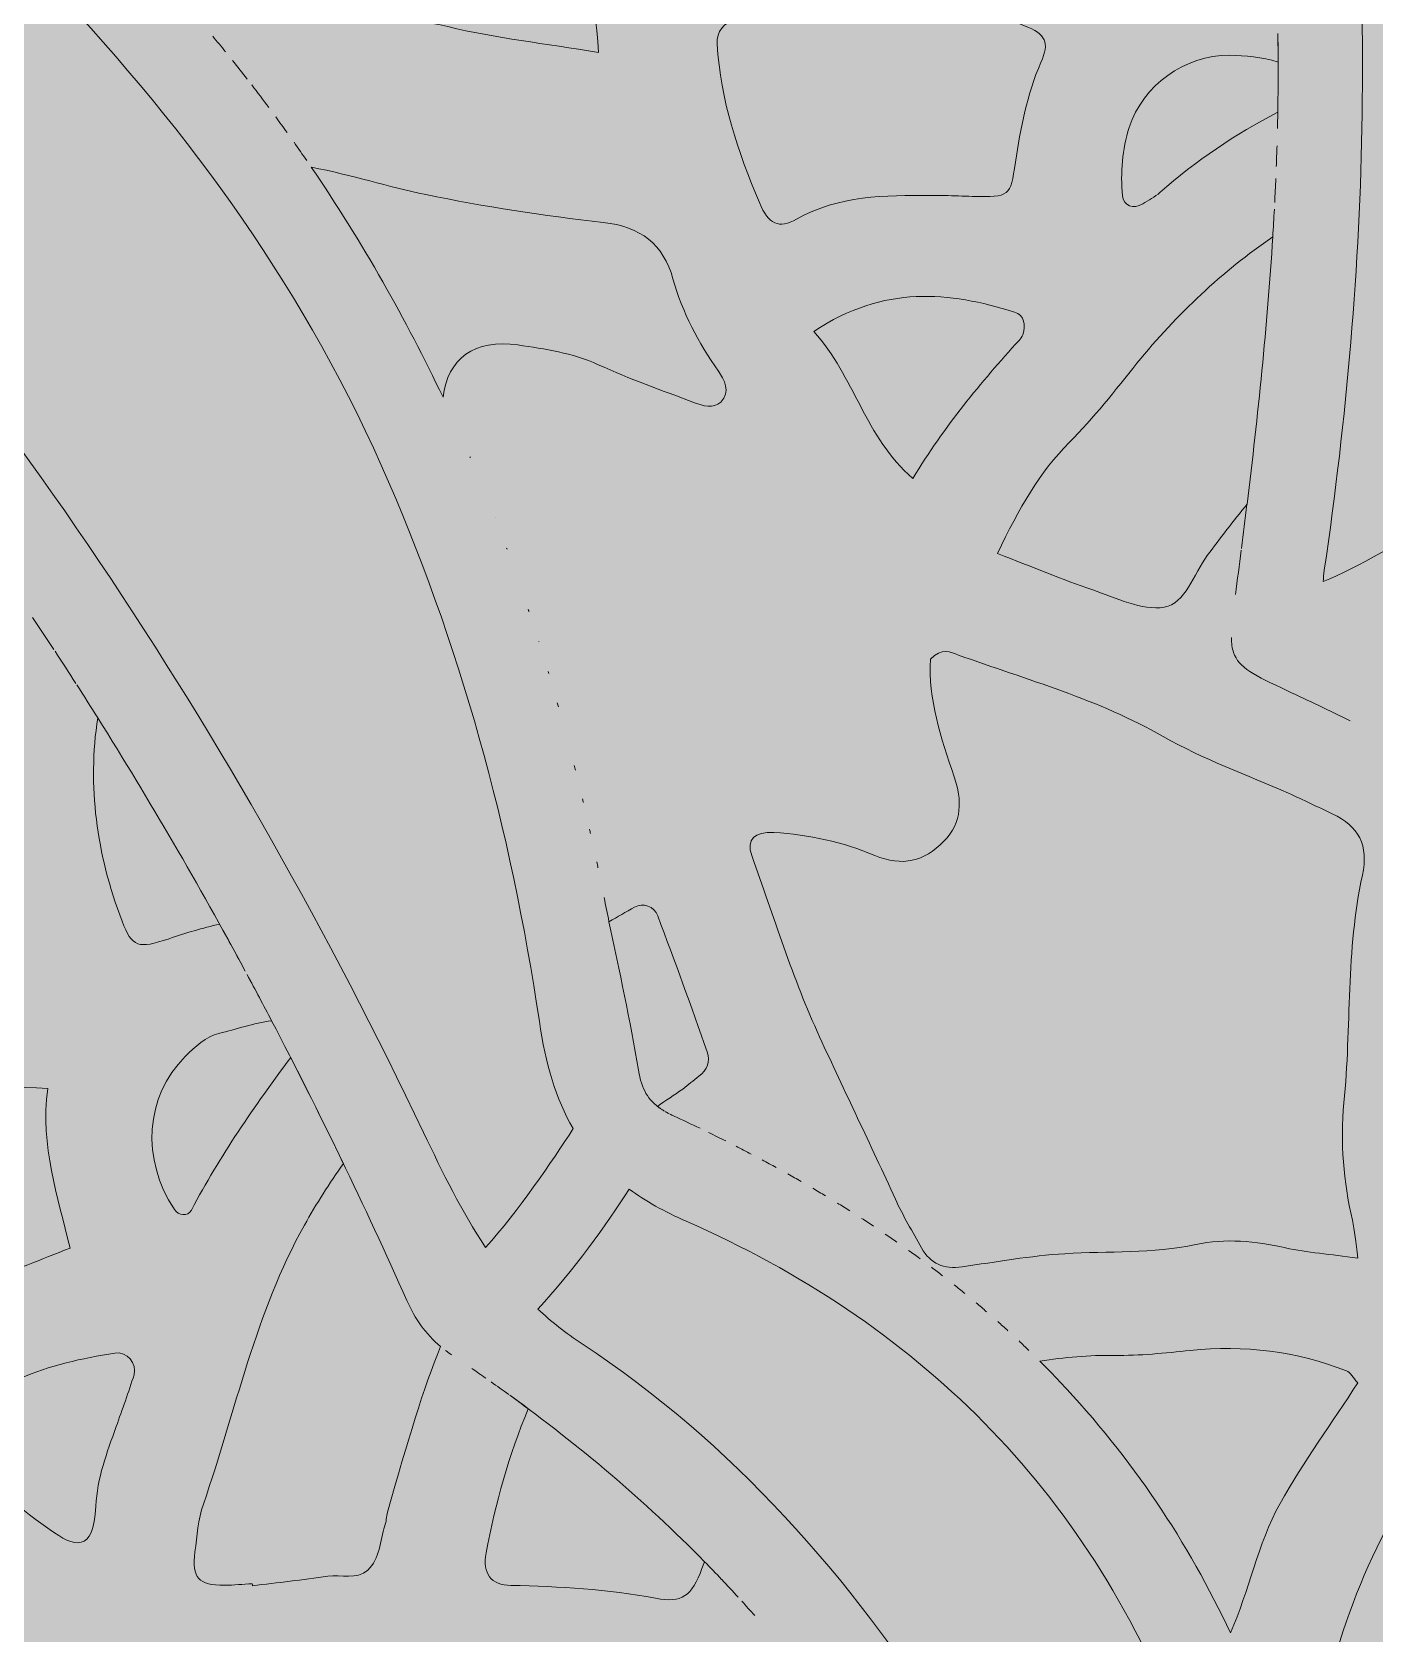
# Model space of a CAD drawing. Extents: x 31 to 2970, y -2969 to -30.
# Drawn here: x 743.7 to 1065.8, y -1147.8 to -763.4 of the extents above; entities that cross this region are included whole.
import ezdxf

# ---------------------------------------------------------------- set-up
doc = ezdxf.new("R2010")
doc.units = 0
doc.header["$MEASUREMENT"] = 0
doc.layers.add('Layer 1', color=7, linetype='Continuous')

# ---------------------------------------------------------------- blocks, each defined once
blk = doc.blocks.new('block 2')
at = {"layer": 'Layer 1', "lineweight": 0}
for points, knots in [([(845.14, -651.99), (839.71, -645.48), (840.67, -640.62), (844.93, -634.52), (852.12, -624.2), (858.9, -613.59), (865.86, -603.11), (869.15, -613.76), (869.4, -623.59), (867.47, -633.46), (864.4, -649.2), (863.63, -665.19), (863.22, -681.19), (863.12, -685.08), (863.62, -688.76), (864.76, -692.58), (866.96, -699.98), (868.63, -707.57), (868.45, -715.4), (868.34, -720.45), (869.62, -725.12), (871.16, -729.95), (875, -741.94), (878.84, -754.03), (879.54, -768.25), (866.71, -766.12), (854.89, -764.84), (843.43, -762.06), (831.86, -759.25), (819.38, -760.87), (807.39, -754.56), (812.59, -751.18), (817.35, -748.52), (821.63, -745.22), (836.29, -733.94), (849.09, -721.36), (853.58, -702.28), (857.85, -684.16), (857.52, -666.85), (845.14, -651.99)], [0, 0, 0, 0, 1, 1, 1, 2, 2, 2, 3, 3, 3, 4, 4, 4, 5, 5, 5, 6, 6, 6, 7, 7, 7, 8, 8, 8, 9, 9, 9, 10, 10, 10, 11, 11, 11, 12, 12, 12, 13, 13, 13, 13]), ([(1062.06, -619.63), (1065.33, -619.63), (1068.4, -619.6), (1071.17, -619.52), (1108.6, -692.71), (1111.94, -769.14), (1091.48, -847.75), (1089.1, -856.87), (1086.83, -866.02), (1084.02, -875.02), (1083.6, -876.37), (1083.25, -877.64), (1082.98, -878.83), (1072.56, -885.6), (1061.6, -891.79), (1053.4, -895.25), (1053.44, -894.37), (1053.56, -893.44), (1053.67, -892.48), (1064.37, -819.56), (1066.52, -746.48), (1055.64, -673.4), (1053.02, -655.87), (1049.25, -638.44), (1045.14, -621.21), (1044.94, -620.48), (1044.83, -619.75), (1044.71, -619.06), (1050.33, -619.48), (1056.4, -619.63), (1062.06, -619.63)], [0, 0, 0, 0, 1, 1, 1, 2, 2, 2, 3, 3, 3, 4, 4, 4, 5, 5, 5, 6, 6, 6, 7, 7, 7, 8, 8, 8, 9, 9, 9, 10, 10, 10, 10]), ([(873.48, -1026.48), (868.33, -1034.56), (860.33, -1046.22), (852.48, -1054.99), (846.67, -1046.41), (842.21, -1037.06), (837.59, -1027.45), (792.06, -931.79), (734.36, -844.41), (661.55, -767.25), (656.25, -761.56), (648.9, -757.48), (647.71, -748.52), (644.55, -724.79), (661.94, -709.52), (686.55, -714.52), (710.17, -719.33), (729.09, -732.29), (745.36, -749.17), (779.02, -784.1), (807.59, -822.67), (827.44, -867.29), (846.4, -909.98), (858.56, -954.79), (865.36, -1000.75), (866.86, -1010.95), (869.29, -1019.37), (873.48, -1026.48)], [0, 0, 0, 0, 1, 1, 1, 2, 2, 2, 3, 3, 3, 4, 4, 4, 5, 5, 5, 6, 6, 6, 7, 7, 7, 8, 8, 8, 9, 9, 9, 9]), ([(985.69, -770.65), (982.29, -778.33), (980.81, -786.41), (979.58, -794.6), (978.31, -802.95), (978.3, -802.95), (969.22, -802.79), (967.01, -802.75), (964.8, -802.63), (962.6, -802.57), (961.49, -802.54), (960.39, -802.57), (959.29, -802.57), (948.21, -802.51), (937.26, -802.54), (927.09, -808.24), (922.8, -810.64), (920.38, -809.56), (918.15, -804.3), (912.98, -792.14), (908.83, -779.62), (908.01, -766.27), (907.81, -763.04), (909.67, -761.25), (912.52, -760.24), (935.81, -751.97), (958.92, -752.62), (981.78, -761.85), (986.85, -763.89), (987.82, -765.83), (985.69, -770.65)], [0, 0, 0, 0, 1, 1, 1, 2, 2, 2, 3, 3, 3, 4, 4, 4, 5, 5, 5, 6, 6, 6, 7, 7, 7, 8, 8, 8, 9, 9, 9, 10, 10, 10, 10]), ([(790.09, -768.11), (789.07, -766.85), (788.04, -765.6), (787, -764.36), (788.04, -765.6), (789.07, -766.85), (790.09, -768.11)], [0, 0, 0, 0, 1, 1, 1, 2, 2, 2, 2]), ([(1030.88, -768.94), (1034.78, -768.97), (1038.65, -769.31), (1042.58, -770.57), (1042.58, -768.27), (1042.56, -765.98), (1042.52, -763.68), (1042.65, -771.29), (1042.6, -778.89), (1042.42, -786.48), (1042.45, -785.19), (1042.49, -783.9), (1042.51, -782.61), (1032.3, -787.86), (1022.89, -794.25), (1014.25, -801.84), (1013.01, -802.93), (1011.51, -803.72), (1010.1, -804.6), (1007.89, -805.98), (1005.45, -805), (1005.25, -802.66), (1004.76, -797.09), (1005.13, -791.53), (1006.87, -786.23), (1010.17, -776.13), (1020.19, -768.86), (1030.88, -768.94)], [0, 0, 0, 0, 1, 1, 1, 2, 2, 2, 3, 3, 3, 4, 4, 4, 5, 5, 5, 6, 6, 6, 7, 7, 7, 8, 8, 8, 9, 9, 9, 9]), ([(795.28, -774.65), (794.12, -773.16), (792.96, -771.68), (791.78, -770.21), (792.96, -771.68), (794.12, -773.16), (795.28, -774.65)], [0, 0, 0, 0, 1, 1, 1, 2, 2, 2, 2]), ([(800.49, -781.5), (799.13, -779.68), (797.76, -777.86), (796.38, -776.05), (797.76, -777.86), (799.13, -779.68), (800.49, -781.5)], [0, 0, 0, 0, 1, 1, 1, 2, 2, 2, 2]), ([(804.84, -787.48), (803.94, -786.22), (803.03, -784.96), (802.12, -783.71), (803.03, -784.96), (803.94, -786.22), (804.84, -787.48)], [0, 0, 0, 0, 1, 1, 1, 2, 2, 2, 2]), ([(809.55, -794.19), (808.54, -792.73), (807.53, -791.27), (806.51, -789.82), (807.53, -791.27), (808.54, -792.73), (809.55, -794.19)], [0, 0, 0, 0, 1, 1, 1, 2, 2, 2, 2]), ([(1042.32, -790.69), (1042.27, -792.35), (1042.2, -794), (1042.14, -795.65), (1042.2, -794), (1042.27, -792.35), (1042.32, -790.69)], [0, 0, 0, 0, 1, 1, 1, 2, 2, 2, 2]), ([(897.42, -822.58), (899.68, -830.72), (903.53, -837.88), (908.34, -844.74), (909.65, -846.62), (911.43, -849.77), (908.86, -852.17), (907.1, -853.82), (904.65, -853.09), (902.6, -852.31), (894.86, -849.36), (887.01, -846.62), (879.49, -843.18), (873.3, -840.35), (866.73, -839.39), (860.23, -838.44), (849.84, -836.92), (843.35, -841.77), (842.25, -851.01), (842.25, -851.01), (842.25, -851.01), (842.25, -851.01), (837.8, -841.65), (833.01, -832.42), (827.82, -823.33), (822.44, -813.9), (816.72, -804.73), (810.66, -795.81), (810.67, -795.81), (810.67, -795.81), (810.67, -795.81), (820.45, -797.64), (829.17, -800.51), (838.1, -802.35), (852.16, -805.25), (866.41, -807.44), (880.69, -809.04), (889.65, -810.05), (895.12, -814.31), (897.42, -822.58)], [0, 0, 0, 0, 1, 1, 1, 2, 2, 2, 3, 3, 3, 4, 4, 4, 5, 5, 5, 6, 6, 6, 7, 7, 7, 8, 8, 8, 9, 9, 9, 10, 10, 10, 11, 11, 11, 12, 12, 12, 13, 13, 13, 13]), ([(1042.03, -798.48), (1041.95, -800.41), (1041.86, -802.34), (1041.76, -804.28), (1041.86, -802.34), (1041.95, -800.41), (1042.03, -798.48)], [0, 0, 0, 0, 1, 1, 1, 2, 2, 2, 2]), ([(1041.68, -805.88), (1041.56, -808.09), (1041.44, -810.29), (1041.3, -812.49), (1041.44, -810.29), (1041.56, -808.09), (1041.68, -805.88)], [0, 0, 0, 0, 1, 1, 1, 2, 2, 2, 2]), ([(992.53, -861.81), (998.37, -855.92), (1003.51, -849.32), (1008.73, -842.85), (1018.38, -830.91), (1029.24, -820.8), (1041.3, -812.52), (1039.98, -833.95), (1037.76, -855.33), (1035.13, -876.68), (1031.86, -880.66), (1028.69, -884.78), (1025.59, -888.99), (1022.32, -893.41), (1020.29, -900.56), (1015.27, -901.38), (1009.9, -902.26), (1003.74, -899.13), (998.1, -897.22), (990.81, -894.75), (983.69, -891.76), (975.28, -888.53), (980.46, -877.51), (985.36, -869.04), (992.53, -861.81)], [0, 0, 0, 0, 1, 1, 1, 2, 2, 2, 3, 3, 3, 4, 4, 4, 5, 5, 5, 6, 6, 6, 7, 7, 7, 8, 8, 8, 8]), ([(954.96, -870.48), (943.43, -860.52), (941.06, -846.18), (931.22, -835.18), (948.2, -824.02), (963.66, -825.65), (979.31, -830.56), (981.84, -831.35), (982.01, -833.68), (981.34, -835.98), (981.19, -836.48), (980.82, -836.95), (980.46, -837.35), (971.27, -847.44), (962.55, -857.92), (954.96, -870.48)], [0, 0, 0, 0, 1, 1, 1, 2, 2, 2, 3, 3, 3, 4, 4, 4, 5, 5, 5, 5]), ([(848.81, -865.49), (848.78, -865.42), (848.75, -865.35), (848.72, -865.28), (848.75, -865.35), (848.78, -865.42), (848.81, -865.49)], [0, 0, 0, 0, 1, 1, 1, 2, 2, 2, 2]), ([(854.75, -879.95), (854.75, -879.95), (854.75, -879.95), (854.75, -879.95), (854.75, -879.95), (854.75, -879.95), (854.75, -879.95)], [0, 0, 0, 0, 1, 1, 1, 2, 2, 2, 2]), ([(1035.12, -876.73), (1034.69, -880.25), (1034.24, -883.77), (1033.79, -887.29), (1034.24, -883.77), (1034.69, -880.25), (1035.12, -876.73)], [0, 0, 0, 0, 1, 1, 1, 2, 2, 2, 2]), ([(857.61, -887.45), (857.58, -887.37), (857.55, -887.29), (857.52, -887.21), (857.55, -887.29), (857.58, -887.37), (857.61, -887.45)], [0, 0, 0, 0, 1, 1, 1, 2, 2, 2, 2]), ([(1033.74, -887.72), (1033.28, -891.27), (1032.81, -894.81), (1032.34, -898.36), (1032.81, -894.81), (1033.28, -891.27), (1033.74, -887.72)], [0, 0, 0, 0, 1, 1, 1, 2, 2, 2, 2]), ([(862.89, -902.42), (862.82, -902.23), (862.76, -902.04), (862.69, -901.84), (862.76, -902.04), (862.82, -902.23), (862.89, -902.42)], [0, 0, 0, 0, 1, 1, 1, 2, 2, 2, 2]), ([(743.79, -903.81), (745.5, -906.37), (747.2, -908.93), (748.89, -911.51), (747.2, -908.93), (745.5, -906.37), (743.79, -903.81)], [0, 0, 0, 0, 1, 1, 1, 2, 2, 2, 2]), ([(865.25, -909.66), (865.24, -909.65), (865.24, -909.63), (865.24, -909.62), (865.24, -909.63), (865.24, -909.65), (865.25, -909.66)], [0, 0, 0, 0, 1, 1, 1, 2, 2, 2, 2]), ([(921.65, -955.44), (930.04, -955.9), (938.18, -957.78), (945.85, -960.95), (952.49, -963.7), (957.64, -962.41), (962.4, -957.56), (966.88, -952.99), (966.76, -947.64), (964.88, -942.09), (961.71, -932.69), (958.56, -923.31), (959.21, -913.87), (961.78, -910.99), (964.1, -912.2), (965.9, -912.85), (982.48, -918.85), (999.52, -923.53), (1015.05, -932.42), (1024.55, -937.87), (1035.07, -941.54), (1045.11, -946.04), (1048.62, -947.62), (1052.08, -949.31), (1055.57, -950.94), (1061.94, -953.93), (1064.38, -958.5), (1062.79, -965.71), (1058.85, -983.69), (1060.17, -1002.15), (1058.38, -1020.34), (1057.45, -1029.77), (1058.26, -1039.17), (1060.41, -1048.44), (1060.99, -1050.98), (1061.16, -1053.63), (1061.7, -1057.56), (1055, -1056.64), (1049.58, -1056.28), (1044.35, -1055.1), (1037.19, -1053.48), (1029.87, -1052.79), (1022.88, -1054.29), (1012.42, -1056.52), (1001.93, -1055.87), (991.44, -1056.51), (983.18, -1057.01), (974.97, -1058.5), (966.76, -1059.67), (962.43, -1060.29), (959.16, -1058.96), (957.04, -1055.1), (954.91, -1051.23), (952.6, -1047.45), (950.77, -1043.44), (944.84, -1030.4), (938.57, -1017.5), (932.6, -1004.49), (926.15, -990.46), (921.52, -975.59), (916.31, -961), (914.91, -957.08), (917.03, -955.19), (921.65, -955.44)], [0, 0, 0, 0, 1, 1, 1, 2, 2, 2, 3, 3, 3, 4, 4, 4, 5, 5, 5, 6, 6, 6, 7, 7, 7, 8, 8, 8, 9, 9, 9, 10, 10, 10, 11, 11, 11, 12, 12, 12, 13, 13, 13, 14, 14, 14, 15, 15, 15, 16, 16, 16, 17, 17, 17, 18, 18, 18, 19, 19, 19, 20, 20, 20, 21, 21, 21, 21]), ([(1044.87, -921.45), (1049.9, -923.78), (1054.89, -926.18), (1059.84, -928.63), (1054.89, -926.18), (1049.9, -923.78), (1044.87, -921.45), (1036.77, -917.68), (1033.15, -915.91), (1031.9, -912.25), (1031.56, -911.23), (1031.39, -910.07), (1031.37, -908.68), (1031.39, -910.07), (1031.56, -911.23), (1031.9, -912.25), (1033.15, -915.91), (1036.77, -917.68), (1044.87, -921.45)], [0, 0, 0, 0, 1, 1, 1, 2, 2, 2, 3, 3, 3, 4, 4, 4, 5, 5, 5, 6, 6, 6, 6]), ([(749.18, -911.95), (750.86, -914.52), (752.52, -917.09), (754.18, -919.66), (752.52, -917.09), (750.86, -914.52), (749.18, -911.95)], [0, 0, 0, 0, 1, 1, 1, 2, 2, 2, 2]), ([(867.47, -916.84), (867.52, -917), (867.57, -917.16), (867.61, -917.32), (867.57, -917.16), (867.52, -917), (867.47, -916.84)], [0, 0, 0, 0, 1, 1, 1, 2, 2, 2, 2]), ([(754.41, -920.02), (756.09, -922.65), (757.76, -925.28), (759.42, -927.92), (757.76, -925.28), (756.09, -922.65), (754.41, -920.02)], [0, 0, 0, 0, 1, 1, 1, 2, 2, 2, 2]), ([(869.67, -924.35), (869.76, -924.65), (869.84, -924.95), (869.93, -925.25), (869.84, -924.95), (869.76, -924.65), (869.67, -924.35)], [0, 0, 0, 0, 1, 1, 1, 2, 2, 2, 2]), ([(788.66, -977.45), (784.57, -978.34), (780.54, -979.56), (776.54, -980.92), (769.11, -983.43), (767.67, -983), (765.28, -976.74), (759.08, -960.49), (756.95, -944.21), (759.42, -927.92), (771.88, -947.75), (783.66, -968.02), (794.8, -988.69), (792.78, -984.93), (790.73, -981.18), (788.66, -977.45)], [0, 0, 0, 0, 1, 1, 1, 2, 2, 2, 3, 3, 3, 4, 4, 4, 5, 5, 5, 5]), ([(873.72, -939.33), (873.82, -939.73), (873.92, -940.12), (874.02, -940.52), (873.92, -940.12), (873.82, -939.73), (873.72, -939.33)], [0, 0, 0, 0, 1, 1, 1, 2, 2, 2, 2]), ([(875.71, -947.39), (875.78, -947.68), (875.85, -947.98), (875.92, -948.27), (875.85, -947.98), (875.78, -947.68), (875.71, -947.39)], [0, 0, 0, 0, 1, 1, 1, 2, 2, 2, 2]), ([(877.41, -954.67), (877.49, -955.02), (877.57, -955.36), (877.65, -955.71), (877.57, -955.36), (877.49, -955.02), (877.41, -954.67)], [0, 0, 0, 0, 1, 1, 1, 2, 2, 2, 2]), ([(879.13, -962.52), (879.23, -962.99), (879.33, -963.46), (879.43, -963.93), (879.33, -963.46), (879.23, -962.99), (879.13, -962.52)], [0, 0, 0, 0, 1, 1, 1, 2, 2, 2, 2]), ([(880.89, -971.05), (881.27, -972.98), (881.67, -974.91), (882.07, -976.84), (881.67, -974.91), (881.27, -972.98), (880.89, -971.05)], [0, 0, 0, 0, 1, 1, 1, 2, 2, 2, 2]), ([(903.66, -1013.91), (902.34, -1014.91), (901.1, -1016.04), (899.76, -1017.01), (897.77, -1018.43), (895.67, -1019.71), (893.72, -1021.18), (893.98, -1021.38), (894.25, -1021.57), (894.53, -1021.76), (891.44, -1019.68), (889.85, -1017), (889.13, -1012.49), (887.22, -1000.55), (884.52, -988.71), (882.07, -976.85), (884.11, -975.67), (886.17, -974.51), (888.21, -973.35), (890.2, -972.22), (892.89, -973.14), (893.77, -975.47), (897.87, -986.29), (901.79, -997.18), (905.63, -1008.1), (906.42, -1010.33), (905.66, -1012.41), (903.66, -1013.91)], [0, 0, 0, 0, 1, 1, 1, 2, 2, 2, 3, 3, 3, 4, 4, 4, 5, 5, 5, 6, 6, 6, 7, 7, 7, 8, 8, 8, 9, 9, 9, 9]), ([(795.26, -989.54), (797.23, -993.21), (799.19, -996.9), (801.13, -1000.6), (799.19, -996.9), (797.23, -993.22), (795.26, -989.54)], [0, 0, 0, 0, 1, 1, 1, 2, 2, 2, 2]), ([(841.68, -1078.8), (837.55, -1088.81), (833.82, -1101.27), (828.95, -1118.57), (828.65, -1119.63), (828.64, -1120.78), (828.3, -1121.83), (827.11, -1125.44), (827.19, -1129.7), (824.19, -1132.44), (821.51, -1134.89), (817.82, -1133.41), (814.61, -1133.89), (808.6, -1134.79), (802.57, -1135.45), (796.54, -1136.22), (796.52, -1136.05), (796.5, -1135.88), (796.48, -1135.71), (794.27, -1135.84), (792.06, -1136.06), (789.85, -1136.07), (783.55, -1136.09), (781.99, -1134.4), (782.75, -1128.07), (783.21, -1124.23), (783.52, -1120.25), (784.77, -1116.63), (792.53, -1094.2), (797.23, -1070.7), (809.01, -1049.65), (811.88, -1044.52), (815, -1039.6), (818.36, -1034.9), (814.24, -1026.35), (810.02, -1017.87), (805.71, -1009.45), (797.03, -1021.15), (788.7, -1033.07), (781.9, -1046.04), (781.02, -1047.72), (778.73, -1047.34), (777.81, -1045.93), (769.79, -1033.79), (770.8, -1018.84), (780.39, -1009.22), (782.69, -1006.91), (785.5, -1004.32), (788.49, -1003.64), (792.67, -1002.69), (796.84, -1001.17), (801.13, -1000.61), (812.62, -1022.57), (823.43, -1044.95), (833.59, -1067.75), (835.54, -1072.18), (838.02, -1075.75), (841.68, -1078.8), (841.68, -1078.8), (841.68, -1078.8), (841.68, -1078.8)], [0, 0, 0, 0, 1, 1, 1, 2, 2, 2, 3, 3, 3, 4, 4, 4, 5, 5, 5, 6, 6, 6, 7, 7, 7, 8, 8, 8, 9, 9, 9, 10, 10, 10, 11, 11, 11, 12, 12, 12, 13, 13, 13, 14, 14, 14, 15, 15, 15, 16, 16, 16, 17, 17, 17, 18, 18, 18, 19, 19, 19, 20, 20, 20, 20]), ([(752.77, -1055.18), (745.86, -1057.9), (739.3, -1060.53), (732.69, -1063.07), (723.26, -1066.7), (714.78, -1071.61), (707.9, -1079.27), (703.72, -1083.94), (701.33, -1084.11), (696.87, -1079.51), (687.65, -1069.97), (679.14, -1059.77), (672.98, -1047.89), (671.84, -1045.69), (672.96, -1043.78), (674.78, -1042.13), (695, -1023.75), (718.44, -1014.7), (747.42, -1016.87), (745.6, -1030.95), (749.84, -1042.52), (752.77, -1055.18)], [0, 0, 0, 0, 1, 1, 1, 2, 2, 2, 3, 3, 3, 4, 4, 4, 5, 5, 5, 6, 6, 6, 7, 7, 7, 7]), ([(895.42, -1022.32), (895.15, -1022.16), (894.9, -1022), (894.65, -1021.84), (894.9, -1022), (895.15, -1022.16), (895.42, -1022.32)], [0, 0, 0, 0, 1, 1, 1, 2, 2, 2, 2]), ([(896.39, -1022.86), (896.12, -1022.72), (895.86, -1022.58), (895.61, -1022.43), (895.86, -1022.58), (896.12, -1022.72), (896.39, -1022.86)], [0, 0, 0, 0, 1, 1, 1, 2, 2, 2, 2]), ([(897.67, -1023.49), (897.3, -1023.32), (896.95, -1023.15), (896.61, -1022.97), (896.95, -1023.15), (897.3, -1023.32), (897.67, -1023.49), (899.76, -1024.45), (901.84, -1025.44), (903.91, -1026.43), (901.84, -1025.44), (899.76, -1024.45), (897.67, -1023.49)], [0, 0, 0, 0, 1, 1, 1, 2, 2, 2, 3, 3, 3, 4, 4, 4, 4]), ([(905.95, -1027.44), (907.33, -1028.11), (908.71, -1028.78), (910.08, -1029.47), (908.71, -1028.78), (907.33, -1028.11), (905.95, -1027.44)], [0, 0, 0, 0, 1, 1, 1, 2, 2, 2, 2]), ([(916.18, -1032.61), (914.98, -1031.98), (913.77, -1031.36), (912.56, -1030.74), (913.77, -1031.36), (914.98, -1031.98), (916.18, -1032.61)], [0, 0, 0, 0, 1, 1, 1, 2, 2, 2, 2]), ([(922.21, -1035.84), (921.09, -1035.23), (919.96, -1034.63), (918.83, -1034.02), (919.96, -1034.63), (921.09, -1035.23), (922.21, -1035.84)], [0, 0, 0, 0, 1, 1, 1, 2, 2, 2, 2]), ([(928.16, -1039.19), (927.1, -1038.58), (926.02, -1037.98), (924.95, -1037.38), (926.02, -1037.98), (927.1, -1038.58), (928.16, -1039.19)], [0, 0, 0, 0, 1, 1, 1, 2, 2, 2, 2]), ([(1018.71, -1170.1), (1031.71, -1203.72), (1036.14, -1238.76), (1036.02, -1274.56), (1035.98, -1276.64), (1036.06, -1278.45), (1036.21, -1280.07), (1031.33, -1286.33), (1025.29, -1294.03), (1019.79, -1300.72), (1007.06, -1254.76), (989.52, -1210.91), (963.4, -1170.56), (939.83, -1134.18), (911.67, -1101.79), (875.63, -1078.18), (871.67, -1075.56), (868.17, -1072.75), (864.98, -1069.79), (873.48, -1060.72), (881.52, -1049.37), (886.94, -1041.06), (890.83, -1043.87), (895.33, -1046.41), (900.6, -1048.72), (955.56, -1072.91), (996.64, -1112.87), (1018.71, -1170.1)], [0, 0, 0, 0, 1, 1, 1, 2, 2, 2, 3, 3, 3, 4, 4, 4, 5, 5, 5, 6, 6, 6, 7, 7, 7, 8, 8, 8, 9, 9, 9, 9]), ([(934.03, -1042.64), (933.01, -1042.03), (931.98, -1041.42), (930.95, -1040.82), (931.98, -1041.42), (933.01, -1042.03), (934.03, -1042.64)], [0, 0, 0, 0, 1, 1, 1, 2, 2, 2, 2]), ([(939.83, -1046.22), (938.84, -1045.6), (937.84, -1044.98), (936.85, -1044.36), (937.84, -1044.98), (938.84, -1045.6), (939.83, -1046.22)], [0, 0, 0, 0, 1, 1, 1, 2, 2, 2, 2]), ([(945.53, -1049.92), (944.57, -1049.28), (943.61, -1048.65), (942.65, -1048.03), (943.61, -1048.65), (944.57, -1049.28), (945.53, -1049.92)], [0, 0, 0, 0, 1, 1, 1, 2, 2, 2, 2]), ([(1088.17, -1097.88), (1093.99, -1092.77), (1099.28, -1087.05), (1104.67, -1081.46), (1116.87, -1068.8), (1131.42, -1060.2), (1148.38, -1055.53), (1155.84, -1053.47), (1163.19, -1051.02), (1170.57, -1048.69), (1171.69, -1048.34), (1172.79, -1048.14), (1173.86, -1048.14), (1173.86, -1048.13), (1173.86, -1048.13), (1173.86, -1048.12), (1172.03, -1059.88), (1170.67, -1071.67), (1169.73, -1083.49), (1154.42, -1090.43), (1139.86, -1098.81), (1125.76, -1108.09), (1118.67, -1112.77), (1113.35, -1119.09), (1108.97, -1126.27), (1096.83, -1146.17), (1085.13, -1166.28), (1078.54, -1188.88), (1077.92, -1191.02), (1076.97, -1193.04), (1073.93, -1194.46), (1066.75, -1189.17), (1060.71, -1182.02), (1054.18, -1175.43), (1051.57, -1172.8), (1051.7, -1169.32), (1052.59, -1166.03), (1059.49, -1140.74), (1067.47, -1116.04), (1088.17, -1097.88)], [0, 0, 0, 0, 1, 1, 1, 2, 2, 2, 3, 3, 3, 4, 4, 4, 5, 5, 5, 6, 6, 6, 7, 7, 7, 8, 8, 8, 9, 9, 9, 10, 10, 10, 11, 11, 11, 12, 12, 12, 13, 13, 13, 13]), ([(951.15, -1053.75), (950.22, -1053.1), (949.29, -1052.45), (948.35, -1051.81), (949.29, -1052.45), (950.22, -1053.1), (951.15, -1053.75)], [0, 0, 0, 0, 1, 1, 1, 2, 2, 2, 2]), ([(956.68, -1057.71), (955.77, -1057.05), (954.87, -1056.38), (953.95, -1055.73), (954.87, -1056.38), (955.77, -1057.05), (956.68, -1057.71)], [0, 0, 0, 0, 1, 1, 1, 2, 2, 2, 2]), ([(962.11, -1061.82), (961.23, -1061.13), (960.35, -1060.45), (959.46, -1059.78), (960.35, -1060.45), (961.23, -1061.13), (962.11, -1061.82)], [0, 0, 0, 0, 1, 1, 1, 2, 2, 2, 2]), ([(967.43, -1066.06), (966.58, -1065.36), (965.73, -1064.66), (964.86, -1063.97), (965.73, -1064.66), (966.58, -1065.36), (967.43, -1066.06)], [0, 0, 0, 0, 1, 1, 1, 2, 2, 2, 2]), ([(970.16, -1068.31), (971, -1069.02), (971.83, -1069.74), (972.66, -1070.46), (971.83, -1069.74), (971, -1069.02), (970.16, -1068.31)], [0, 0, 0, 0, 1, 1, 1, 2, 2, 2, 2]), ([(975.36, -1072.81), (976.17, -1073.53), (976.97, -1074.28), (977.78, -1075.01), (976.97, -1074.28), (976.17, -1073.53), (975.36, -1072.81)], [0, 0, 0, 0, 1, 1, 1, 2, 2, 2, 2]), ([(768.13, -1085.57), (766.85, -1089.76), (765.31, -1093.88), (763.85, -1098.02), (761.64, -1104.23), (759.27, -1110.4), (758.97, -1117.1), (758.45, -1128.58), (753.72, -1126.85), (747.98, -1122.77), (739.12, -1116.48), (730.88, -1109.31), (722.16, -1102.34), (732.4, -1086.79), (747.67, -1082.96), (763.54, -1080.36), (766.38, -1079.89), (768.94, -1082.89), (768.13, -1085.57)], [0, 0, 0, 0, 1, 1, 1, 2, 2, 2, 3, 3, 3, 4, 4, 4, 5, 5, 5, 6, 6, 6, 6]), ([(842.86, -1079.74), (843.34, -1080.1), (843.81, -1080.45), (844.32, -1080.79), (843.81, -1080.45), (843.33, -1080.1), (842.86, -1079.74)], [0, 0, 0, 0, 1, 1, 1, 2, 2, 2, 2]), ([(980.44, -1077.46), (981.22, -1078.2), (982, -1078.97), (982.78, -1079.72), (982, -1078.97), (981.22, -1078.2), (980.44, -1077.46)], [0, 0, 0, 0, 1, 1, 1, 2, 2, 2, 2]), ([(1043.05, -1116.47), (1037.59, -1126.27), (1035.69, -1137.36), (1031.14, -1147.52), (1031.14, -1147.52), (1031.15, -1147.52), (1031.15, -1147.52), (1021.04, -1125.83), (1007.61, -1105.66), (990.25, -1087.26), (988.65, -1085.56), (987.04, -1083.91), (985.4, -1082.27), (985.4, -1082.27), (985.4, -1082.27), (985.4, -1082.27), (991.33, -1081.43), (997.27, -1080.84), (1003.32, -1080.93), (1009.38, -1081.01), (1015.47, -1080.36), (1021.52, -1079.72), (1034.43, -1078.35), (1046.92, -1079.94), (1059, -1084.65), (1059.91, -1085.01), (1060.5, -1086.2), (1061.68, -1087.49), (1055.6, -1097.08), (1048.68, -1106.35), (1043.05, -1116.47)], [0, 0, 0, 0, 1, 1, 1, 2, 2, 2, 3, 3, 3, 4, 4, 4, 5, 5, 5, 6, 6, 6, 7, 7, 7, 8, 8, 8, 9, 9, 9, 10, 10, 10, 10]), ([(849.19, -1084.08), (850.31, -1084.84), (851.41, -1085.62), (852.52, -1086.4), (851.41, -1085.62), (850.31, -1084.85), (849.19, -1084.08)], [0, 0, 0, 0, 1, 1, 1, 2, 2, 2, 2]), ([(853.79, -1087.28), (855.21, -1088.28), (856.61, -1089.28), (858.01, -1090.29), (856.61, -1089.28), (855.2, -1088.28), (853.79, -1087.28)], [0, 0, 0, 0, 1, 1, 1, 2, 2, 2, 2]), ([(904.98, -1130.42), (904.77, -1130.96), (904.56, -1131.5), (904.36, -1132.04), (901.92, -1138.7), (899.6, -1140.42), (893.24, -1139.2), (881.74, -1137), (870.2, -1136.36), (858.56, -1136.12), (853.74, -1136.02), (851.69, -1133.31), (852.6, -1128.33), (854.77, -1116.42), (858.11, -1104.79), (862.7, -1093.73), (861.22, -1092.63), (859.74, -1091.54), (858.25, -1090.46), (874.91, -1102.52), (890.57, -1115.74), (904.98, -1130.42)], [0, 0, 0, 0, 1, 1, 1, 2, 2, 2, 3, 3, 3, 4, 4, 4, 5, 5, 5, 6, 6, 6, 7, 7, 7, 7]), ([(909.09, -1134.68), (907.74, -1133.26), (906.37, -1131.84), (905, -1130.44), (906.37, -1131.84), (907.74, -1133.26), (909.09, -1134.68)], [0, 0, 0, 0, 1, 1, 1, 2, 2, 2, 2]), ([(909.12, -1134.71), (910.45, -1136.12), (911.77, -1137.53), (913.07, -1138.96), (911.77, -1137.53), (910.45, -1136.12), (909.12, -1134.71)], [0, 0, 0, 0, 1, 1, 1, 2, 2, 2, 2]), ([(913.92, -1139.9), (914.96, -1141.05), (916, -1142.2), (917.03, -1143.37), (916, -1142.2), (914.96, -1141.05), (913.92, -1139.9)], [0, 0, 0, 0, 1, 1, 1, 2, 2, 2, 2])]:
    blk.add_open_spline(points, degree=3, knots=knots, dxfattribs=at)

msp = doc.modelspace()

# ---------------------------------------------------------------- hatches: boundary and pattern name
at = {"layer": 'Layer 1', "true_color": 0xf8ec23}
h = msp.add_hatch(color=2, dxfattribs=at)
h.dxf.hatch_style = 2
h.paths.add_polyline_path([(2944.18, -30.37), (2908.97, -30.37), (2876.43, -30.37), (2852.69, -30.37), (2826.67, -30.37), (2789.09, -30.37), (2741.76, -30.37), (2619.81, -30.37), (2571.38, -30.37), (2533.69, -30.37), (2448.77, -30.37), (2417.53, -30.37), (2347.21, -30.37), (2307.57, -30.37), (2246.73, -30.37), (2221.16, -30.37), (2190.08, -30.37), (2164.16, -30.37), (2133.56, -30.37), (2063.65, -30.37), (2014.14, -30.37), (1982.09, -30.37), (1958.8, -30.37), (1857.85, -30.37), (1838.29, -30.37), (1812.45, -30.37), (1776.54, -30.37), (1705.12, -30.37), (1693.97, -30.37), (1305.87, -30.37), (1295.4, -30.37), (1223.78, -30.37), (1188.69, -30.37), (1163.24, -30.37), (1143.18, -30.37), (1041.74, -30.37), (1018.95, -30.37), (986.89, -30.37), (937, -30.37), (867.24, -30.37), (837.19, -30.37), (810.44, -30.37), (779.68, -30.37), (754.38, -30.37), (694, -30.37), (654.14, -30.37), (583.33, -30.37), (552.07, -30.37), (466.96, -30.37), (429.55, -30.37), (381.07, -30.37), (259.09, -30.37), (211.91, -30.37), (174.17, -30.37), (148.47, -30.37), (124.27, -30.37), (91.92, -30.37), (56.46, -30.37), (31.09, -30.37), (31.09, -54.87), (31.09, -89.2), (31.09, -179.23), (31.09, -214.96), (31.09, -260.42), (31.09, -378.66), (31.09, -426.62), (31.09, -476.43), (31.09, -550.35), (31.09, -581.86), (31.09, -654.17), (31.09, -694.22), (31.09, -751.16), (31.09, -776.51), (31.09, -807.81), (31.09, -833.54), (31.09, -864.28), (31.09, -929.41), (31.09, -980.06), (31.09, -1012.67), (31.09, -1041.24), (31.09, -1146.32), (31.09, -1159.54), (31.09, -1185.04), (31.09, -1225.46), (31.09, -1264.46), (31.09, -1302.1), (31.09, -1330.9), (31.09, -1333.8), (31.09, -1659.5), (31.09, -1662.34), (31.09, -1692.17), (31.09, -1724.32), (31.09, -1767.8), (31.09, -1808.18), (31.09, -1833.57), (31.09, -1847.38), (31.09, -1951.45), (31.09, -1980.34), (31.09, -2013.39), (31.09, -2063.61), (31.09, -2128.98), (31.09, -2159.42), (31.09, -2185.19), (31.09, -2216.74), (31.09, -2242.12), (31.09, -2299.96), (31.09, -2339.09), (31.09, -2410.8), (31.09, -2442.9), (31.09, -2533.87), (31.09, -2572.78), (31.09, -2613.33), (31.09, -2734.99), (31.09, -2775.34), (31.09, -2815.97), (31.09, -2837.4), (31.09, -2855.37), (31.09, -2914.54), (31.09, -2942.89), (31.09, -2969.08), (61.08, -2969.08), (98.82, -2969.08), (121.32, -2969.08), (140.38, -2969.08), (192.11, -2969.08), (227.2, -2969.08), (265.97, -2969.08), (381.87, -2969.08), (425.52, -2969.08), (472.93, -2969.08), (556.42, -2969.08), (588.3, -2969.08), (661.31, -2969.08), (701.61, -2969.08), (755.29, -2969.08), (780.94, -2969.08), (812.66, -2969.08), (838.34, -2969.08), (868.66, -2969.08), (928.97, -2969.08), (980.13, -2969.08), (1014.44, -2969.08), (1044.71, -2969.08), (1159.36, -2969.08), (1161.89, -2969.08), (1189.21, -2969.08), (1228.25, -2969.08), (1257.32, -2969.08), (1304.05, -2969.08), (1332.71, -2969.08), (1345.63, -2969.08), (1549.53, -2969.08), (1552.94, -2969.08), (1655.88, -2969.08), (1668.07, -2969.08), (1698.17, -2969.08), (1745.16, -2969.08), (1772.87, -2969.08), (1811.64, -2969.08), (1837.9, -2969.08), (1842.16, -2969.08), (1956.12, -2969.08), (1986.47, -2969.08), (2020.31, -2969.08), (2071.92, -2969.08), (2131.91, -2969.08), (2162.52, -2969.08), (2188.51, -2969.08), (2219.83, -2969.08), (2245.37, -2969.08), (2299.41, -2969.08), (2338.94, -2969.08), (2412.49, -2969.08), (2444.43, -2969.08), (2527.68, -2969.08), (2575.35, -2969.08), (2619.15, -2969.08), (2735.05, -2969.08), (2773.63, -2969.08), (2808.84, -2969.08), (2860.46, -2969.08), (2879.52, -2969.08), (2902.08, -2969.08), (2939.92, -2969.08), (2969.81, -2969.08), (2969.81, -2942.73), (2969.81, -2914.13), (2969.81, -2855.29), (2969.81, -2837.47), (2969.81, -2815.6), (2969.81, -2775.48), (2969.81, -2734.73), (2969.81, -2612.77), (2969.81, -2572.98), (2969.81, -2534.23), (2969.81, -2442.57), (2969.81, -2411.31), (2969.81, -2338.83), (2969.81, -2299.34), (2969.81, -2242.28), (2969.81, -2216.54), (2969.81, -2185.15), (2969.81, -2159.91), (2969.81, -2128.52), (2969.81, -2063.9), (2969.81, -2012.99), (2969.81, -1980.37), (2969.81, -1953.17), (2969.81, -1847.02), (2969.81, -1833.85), (2969.81, -1808.18), (2969.81, -1767.81), (2969.81, -1734.67), (2969.81, -1724.8), (2969.81, -1722.79), (2969.81, -1691.31), (2969.81, -1661.53), (2969.81, -1659.28), (2969.81, -1333.77), (2969.81, -1332.32), (2969.81, -1301.96), (2969.81, -1268.37), (2969.81, -1225.53), (2969.81, -1185.01), (2969.81, -1159.4), (2969.81, -1146.18), (2969.81, -1041.54), (2969.81, -1012.82), (2969.81, -979.73), (2969.81, -929.19), (2969.81, -864.38), (2969.81, -833.55), (2969.81, -807.53), (2969.81, -776.69), (2969.81, -750.67), (2969.81, -693.88), (2969.81, -654.2), (2969.81, -581.78), (2969.81, -550.3), (2969.81, -476.43), (2969.81, -426.65), (2969.81, -378.66), (2969.81, -260.89), (2969.81, -215.3), (2969.81, -179.55), (2969.81, -89.28), (2969.81, -54.9), (2969.81, -30.37)])

# ---------------------------------------------------------------- block references
at = {"layer": 'Layer 1'}
msp.add_blockref('block 2', (0, 0), dxfattribs=at)

doc.saveas('drawing.dxf')
